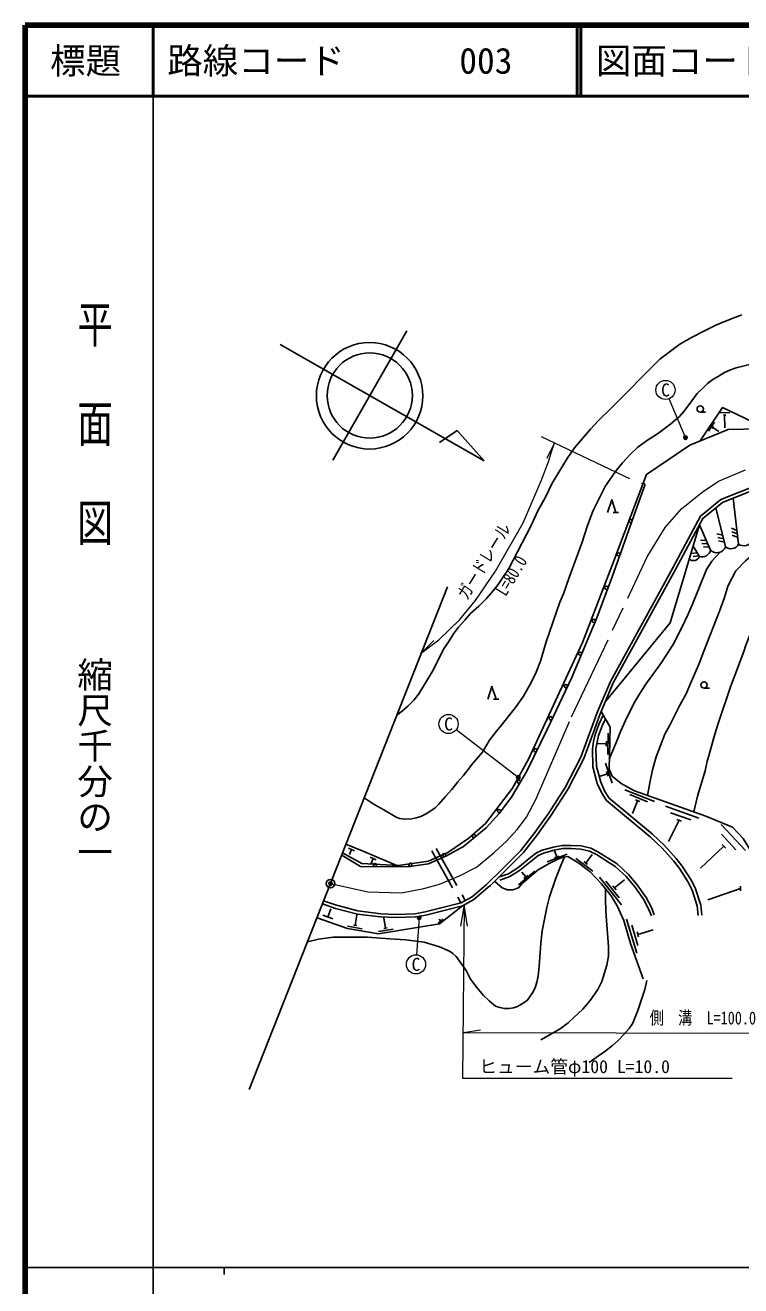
# Model space of a CAD drawing. Units: millimetres at full size, sheet at 1:1000; details may follow other scales. Extents: x 40000 to 680000, y 20000 to 380000.
# Drawn here: x 40000 to 140782, y 202409 to 380000 of the extents above; entities that cross this region are included whole.
import ezdxf
from ezdxf.enums import TextEntityAlignment as Align

# ---------------------------------------------------------------- set-up
doc = ezdxf.new("R2010")
doc.units = ezdxf.units.MM
doc.header["$LTSCALE"] = 1000
doc.header["$PDMODE"] = 32
doc.header["$PDSIZE"] = 500
doc.linetypes.add('CHAIN', pattern=[18.5, 12, -1.5, 3.5, -1.5])
doc.linetypes.add('DASHED', pattern=[7.5, 6, -1.5])
for name, color, linetype, lineweight in [('M-BGD', 7, 'Continuous', 25), ('M-BMK', 2, 'CHAIN', 13), ('M-BMK-OTRS', 5, 'Continuous', 25), ('M-BMK-SRVR', 3, 'Continuous', 25), ('M-STR-HTXT', 7, 'Continuous', 13), ('M-STR-STRC', 7, 'Continuous', 25), ('M-TTL', 2, 'Continuous', 140), ('M-TTL-BAND', 7, 'Continuous', 25), ('M-TTL-LINE', 7, 'Continuous', 50)]:
    doc.layers.add(name, color=color, linetype=linetype, lineweight=lineweight)
doc.layers.add('M-OTRS', color=6, linetype='Continuous')
doc.layers.add('M-TTL-TXT', color=7, linetype='Continuous')
doc.styles.add('@ＭＳ ゴシック', font='')
doc.styles.add('ＭＳ ゴシック', font='')
doc.styles.get('@ＭＳ ゴシック').set_extended_font_data('@MS Gothic')
doc.styles.get('ＭＳ ゴシック').set_extended_font_data('MS Gothic')

# ---------------------------------------------------------------- blocks, each defined once
blk = doc.blocks.new('open_arrow')
at = {"color": 0, "linetype": 'Continuous', "lineweight": -2}
blk.add_lwpolyline([(7.5, 1.25), (0, 0), (7.5, -1.25)], dxfattribs=at)

msp = doc.modelspace()

# ---------------------------------------------------------------- hatches: boundary and pattern name
at = {"layer": 'M-STR-STRC'}
for points in [[(133097, 322124, -0.41421), (133231, 321797, -0.41421), (132903, 321663, -1)], [(109421, 274277, -0.41421), (109699, 274059, -0.41421), (109482, 273781, -1)], [(95300, 254080, -1), (95680, 254405, -1)]]:
    msp.add_hatch(color=256, dxfattribs=at).paths.add_polyline_path(points)

# ---------------------------------------------------------------- linework, layer by layer
at = {"layer": 'M-BGD'}
for p, q in [((135071, 325483), (135821, 325483)), ((139256, 325429), (137757, 325413)), ((138685, 325063), (138335, 325059)), ((138510, 325061), (138530, 323261)), ((137075, 324074), (136241, 322827)), ((136930, 323479), (136735, 323188)), ((136832, 323334), (137705, 322750)), ((139729, 313375), (140461, 306886)), ((122806, 311364), (123559, 311364)), ((137256, 311995), (138633, 306515)), ((134959, 309615), (136540, 306064)), ((139461, 309133), (140242, 308825)), ((135113, 307444), (135951, 307386)), ((137410, 308335), (138226, 308134)), ((137532, 307850), (138348, 307650)), ((137654, 307365), (138470, 307165)), ((139517, 308636), (140298, 308328)), ((139573, 308139), (140354, 307831)), ((133825, 305592), (134663, 305653)), ((134063, 306611), (134969, 305164)), ((135316, 306987), (136154, 306929)), ((135520, 306530), (136358, 306472)), ((134090, 305169), (134928, 305229)), ((135604, 286606), (136354, 286606)), ((105938, 285063), (106691, 285063)), ((121831, 278425), (121849, 279125)), ((122040, 277269), (122119, 280268)), ((121840, 278775), (120640, 278807)), ((122689, 273204), (121742, 276050)), ((121988, 274551), (120849, 274173)), ((122098, 274219), (121878, 274883)), ((128636, 270639), (124451, 272293)), ((127656, 270607), (125145, 271600)), ((126257, 270741), (125540, 268927)), ((126550, 270625), (125964, 270857)), ((134871, 268282), (130160, 269957)), ((133727, 268052), (130901, 269057)), ((132113, 267989), (130597, 265011)), ((132443, 267872), (131783, 268106)), ((141440, 263727), (138027, 267381)), ((140100, 263843), (138052, 266036)), ((86381, 263704), (85548, 264044)), ((85964, 263874), (85669, 263152)), ((113525, 262117), (116321, 263206)), ((114858, 262829), (114531, 263668)), ((114532, 262702), (115184, 262956)), ((118936, 261954), (119839, 263152)), ((138418, 264325), (135130, 261253)), ((138657, 264069), (138179, 264581)), ((89432, 262432), (88602, 262782)), ((89017, 262607), (88714, 261888)), ((117558, 262617), (119954, 260812)), ((118657, 262165), (119216, 261743)), ((109496, 258884), (111768, 260843)), ((110514, 260000), (109927, 260682)), ((110249, 259772), (110780, 260229)), ((120884, 259994), (123973, 256061)), ((121785, 259430), (123638, 257070)), ((122995, 258472), (124410, 259584)), ((122778, 258747), (123211, 258197)), ((140741, 258378), (136162, 256778)), ((140750, 258028), (140732, 258728)), ((81931, 254606), (83348, 254112)), ((82639, 254359), (83035, 255492)), ((86477, 253187), (86729, 254665)), ((90732, 252781), (90490, 254262)), ((98164, 253516), (98874, 254069)), ((98519, 253792), (98298, 254076)), ((124710, 254057), (126137, 249265)), ((85391, 253068), (87461, 252714)), ((86235, 253228), (86718, 253145)), ((89744, 252316), (91817, 252655)), ((90491, 252742), (90974, 252821)), ((125426, 253227), (126283, 250352)), ((126186, 252254), (126386, 251583)), ((126286, 251918), (128442, 252561))]:
    msp.add_line(p, q, dxfattribs=at)
at = {"layer": 'M-BGD', "linetype": 'DASHED'}
for p, q in [((97278, 263698), (101357, 256339)), ((97891, 264038), (101970, 256679))]:
    msp.add_line(p, q, dxfattribs=at)
at = {"layer": 'M-BGD'}
for points in [[(92352, 282818), (93159, 283407), (93906, 284054), (94714, 284918), (95422, 285815), (97338, 288923), (99018, 292215), (99566, 293035), (100342, 294280), (101033, 295216), (101900, 296203), (102719, 297105), (103870, 298146), (104985, 299253), (105866, 300265), (106631, 301195), (108099, 303471), (111201, 309408), (112246, 311689), (113209, 313428), (114240, 315476), (116349, 318979), (117386, 320468), (119608, 323108), (120745, 324334), (122472, 326019), (129389, 332934), (132206, 335045), (133855, 335982), (135690, 336937), (137267, 337727), (138396, 338217), (139926, 338816), (140939, 339184)], [(87761, 271170), (89154, 270216), (90504, 269441), (92225, 268443), (92760, 268253), (93486, 268155), (94438, 268212), (95056, 268354), (95700, 268535), (96303, 268817), (96832, 269114), (97730, 269733), (98247, 270258), (99195, 271332), (100085, 272318), (100927, 273400), (101660, 274247), (102545, 275341), (102911, 275838), (104400, 277603), (104566, 277849), (104740, 278128), (105066, 278705), (105406, 279254), (106382, 280553), (106842, 281087), (109039, 283867), (110177, 285478), (111256, 287382), (111981, 288858), (112554, 290398), (113387, 293109), (115315, 298731), (115808, 299898), (116620, 302192), (118459, 307172), (119189, 309499), (120009, 311629), (121707, 315102), (123282, 317310), (124122, 318342), (125208, 319518), (126302, 320571), (127499, 321444), (129039, 322415), (130920, 323862), (132148, 324856), (132770, 325597), (133387, 326381), (134651, 328124), (135381, 328830), (136111, 329518), (136825, 330071), (137753, 330627), (138491, 331077), (139347, 331430), (140113, 331723), (142017, 332220)], [(135066, 321446), (138220, 326166), (144485, 323145)], [(84700, 263401), (87389, 261896), (92516, 261615), (96784, 262222), (99542, 263454), (102485, 265454), (104815, 267552), (108609, 272530), (110897, 276600), (114673, 284809), (118499, 293041), (122626, 303773), (125294, 310880), (127494, 316726), (133615, 320852), (139005, 323059), (145570, 323162)], [(84570, 263071), (87199, 261487), (93829, 261437), (96810, 261868), (99342, 262979), (101743, 264304), (103328, 265599), (104944, 266938), (106746, 268959), (108492, 271261), (110667, 274888), (113541, 280874), (116938, 288002), (120496, 296497), (122682, 302273), (126183, 312206), (127259, 315188)], [(120715, 283485), (122412, 287553), (130913, 303041), (135096, 310820), (137975, 313160), (143411, 315329), (148782, 314989), (169090, 312731), (178901, 307212), (181382, 303444), (189035, 286426), (193807, 275471)], [(121130, 283312), (122818, 287358), (131309, 302826), (135449, 310528), (138206, 312767), (143483, 314873), (148743, 314541), (168950, 312294), (178586, 306873), (180987, 303227), (188624, 286244), (193395, 275292)], [(122019, 311364), (122601, 313146), (123184, 311364)], [(134959, 309615), (130846, 295828), (121715, 284713)], [(122263, 276605), (123282, 279043), (123912, 280601), (124804, 282572), (125907, 284765), (126777, 286243), (127487, 287301), (128925, 289250), (129615, 290230), (130750, 291941), (131383, 292998), (132125, 294449), (132535, 295238), (133307, 296921), (133990, 298425), (135932, 303317), (136710, 304514), (137860, 305754)], [(127658, 271484), (127973, 273266), (128359, 275086), (128887, 276924), (130089, 280111), (130798, 281409), (132185, 284217), (133103, 285782), (133571, 286912), (134944, 290073), (135587, 291796), (137780, 297443), (138510, 299369), (138944, 300986), (140098, 303118), (141437, 304547), (142448, 305407), (143292, 306085), (144099, 306719), (144532, 307130)], [(134183, 269164), (134695, 271407), (135747, 274951), (136057, 276300), (136298, 277055), (136937, 279457), (137326, 280719), (137662, 281757), (139356, 286813), (139856, 288130), (141234, 291768), (141492, 292651), (142371, 294901), (143217, 296860), (143802, 297851), (145359, 300029), (146557, 301470), (147869, 302814), (149043, 304049), (150296, 305149), (151827, 306562)], [(105151, 285063), (105734, 286845), (106316, 285063)], [(121413, 282816), (120792, 281480), (120274, 280091), (120053, 279107), (119886, 278079), (119957, 275499), (120578, 273191), (121200, 271827), (121878, 270756), (128033, 265667), (129702, 264070), (131314, 262289), (132137, 261219), (133387, 259254), (133950, 258140), (134645, 255915), (134778, 254581)], [(121130, 283312), (122381, 281119), (122226, 275189), (122661, 274217), (123925, 273150), (125800, 272144), (135877, 268561), (139605, 267010), (141097, 265413), (142319, 263432), (143382, 260746), (143440, 258447)], [(121717, 282283), (121253, 281287), (120754, 279948), (120544, 279012), (120387, 278045), (120455, 275572), (121050, 273361), (121640, 272066), (122258, 271091), (128365, 266041), (130061, 264419), (131698, 262610), (132547, 261507), (133822, 259501), (134415, 258328), (135137, 256015), (135276, 254631)], [(85179, 264617), (87691, 263589), (92353, 261624)], [(106107, 259403), (107159, 258469), (107948, 258212), (108680, 258212), (109493, 258485), (109981, 259065), (112225, 261000), (113796, 261918), (114837, 262434), (115769, 262797), (116426, 262909), (117967, 261933), (119571, 260724), (121172, 259044), (122508, 257343), (123380, 255949), (124295, 253874), (125260, 250634), (127050, 245670)], [(106679, 259958), (108068, 260454), (109365, 261283), (111228, 262776), (112030, 263396), (112832, 263778), (114411, 264221), (115634, 264448), (116907, 264448), (118298, 264368), (119646, 264061), (120665, 263566), (123384, 261849), (124963, 260368), (126205, 258887), (127461, 257134), (128214, 255703), (128606, 254683)], [(106831, 259534), (108267, 260048), (109627, 260917), (111507, 262422), (112267, 263011), (112991, 263355), (114513, 263783), (115676, 263998), (116894, 263998), (118234, 263921), (119496, 263634), (120446, 263172), (123108, 261491), (124635, 260058), (125849, 258611), (127077, 256897), (127803, 255517), (128186, 254521)], [(79751, 250845), (81313, 251230), (83368, 251509), (88209, 251509), (91361, 251309), (93621, 251164), (96166, 250810), (98333, 250142), (99741, 249574), (100229, 249234), (100703, 248800), (102111, 246833), (102715, 245626), (103614, 244418), (104553, 243305), (105337, 242537), (106232, 241800), (106845, 241605), (107510, 241497), (108143, 241497), (108772, 241571), (109355, 241773), (110026, 242161), (110674, 242590), (111047, 243054), (111458, 243691), (111826, 244395), (112055, 245178), (112251, 246051), (112382, 247433), (112516, 249363), (112608, 250657), (112795, 252425), (113465, 255709), (113842, 257184), (114696, 259673), (115038, 260559), (115455, 261616), (115972, 262832)], [(81884, 256202), (83693, 255583), (86782, 254782), (90045, 254370), (92222, 254286), (94975, 254380), (96445, 254644), (101578, 255947), (103188, 256840), (105204, 258563)], [(82030, 256627), (83823, 256014), (86867, 255225), (90082, 254819), (92223, 254736), (94927, 254829), (96350, 255084), (101410, 256369), (102931, 257211), (104911, 258905)], [(121737, 258325), (121719, 256945), (121754, 255189), (121895, 253276), (122049, 251411), (122140, 250152), (122133, 248833), (121930, 247580), (121226, 245261), (120642, 244140), (119591, 242619), (118532, 241385), (117271, 240186), (116485, 239477), (115351, 238623), (112635, 237075)], [(81098, 254262), (85392, 252763), (89769, 252016), (98328, 253415), (101578, 255947)], [(127560, 245419), (127292, 244164), (126230, 241060), (125786, 239919), (125557, 239402), (125070, 238655), (124316, 237802), (123509, 236943), (122723, 236257), (121638, 235435), (120762, 234815), (119764, 234116), (119414, 233888)]]:
    msp.add_lwpolyline(points, dxfattribs=at)
at = {"layer": 'M-BGD', "linetype": 'DASHED'}
for points in [[(104911, 258905), (105207, 259157), (106996, 260892), (109826, 263742), (111774, 266248), (113719, 268944), (116068, 272630), (118248, 276898), (120324, 282548), (120715, 283485)], [(105204, 258563), (105510, 258824), (107312, 260571), (110165, 263444), (112134, 265978), (114091, 268691), (116459, 272407), (118661, 276717), (120743, 282384), (121130, 283312)]]:
    msp.add_lwpolyline(points, dxfattribs=at)
at = {"layer": 'M-BGD'}
for centre, radius in [((135071, 325933), 450), ((125225, 310167), 225), ((123563, 305451), 225), ((121864, 300749), 225), ((120077, 296079), 225), ((118146, 291467), 225), ((116155, 286882), 225), ((135604, 287056), 450), ((114004, 282368), 225), ((111844, 277859), 225), ((109531, 273432), 225), ((106724, 269303), 225), ((103196, 265782), 225), ((99015, 263081), 225), ((89254, 261697), 225), ((94250, 261725), 225)]:
    msp.add_circle(centre, radius, dxfattribs=at)
for centre, radius, start, end in [((127048, 315264), 225, 340.1414, 160.1414), ((141200, 308023), 1356, 236.94852, 332.41743), ((135350, 306319), 1216, 251.73202, 347.92728), ((137444, 306950), 1266, 224.403, 339.91705), ((139396, 307441), 1200, 230.48753, 332.47678), ((134114, 305479), 911, 229.21075, 339.72698)]:
    msp.add_arc(centre, radius, start, end, dxfattribs=at)
at = {"layer": 'M-BMK'}
msp.add_lwpolyline([(82992, 259068), (88247, 257916), (93008, 257785), (96155, 258357), (98352, 258989), (101168, 260178), (103537, 261387), (106054, 263433), (107771, 265056), (109297, 266695), (110582, 268431), (111900, 270915), (116961, 282569), (127600, 305090), (130133, 309217), (132412, 311849), (135323, 314230), (137642, 315766), (141464, 317383)], dxfattribs=at)
at = {"layer": 'M-BMK-OTRS'}
msp.add_line((71556, 230052), (99474, 300888), dxfattribs=at)
at = {"layer": 'M-BMK-SRVR'}
for p, q in [((93725, 336952), (83322, 318709)), ((75928, 335013), (104620, 318652)), ((100848, 322882), (98350, 321219)), ((104620, 318652), (100848, 322882))]:
    msp.add_line(p, q, dxfattribs=at)
for centre, radius in [((88503, 327794), 7500), ((88524, 327831), 6000), ((82992, 259068), 600)]:
    msp.add_circle(centre, radius, dxfattribs=at)
at = {"layer": 'M-OTRS'}
msp.add_point((82992, 259068), dxfattribs=at)
at = {"layer": 'M-STR-HTXT'}
for p, q in [((133000, 321894), (130701, 327373)), ((112677, 322060), (125125, 316127)), ((114554, 321165), (113453, 318971)), ((95812, 291598), (97557, 293326)), ((109451, 274029), (100693, 280733)), ((95490, 254242), (95129, 249035)), ((101711, 238114), (104143, 238450)), ((101711, 238114), (169168, 237960))]:
    msp.add_line(p, q, dxfattribs=at)
for points in [[(95812, 291598), (98262, 293425), (101226, 296285), (103402, 298938), (106227, 303077), (110125, 309879), (112668, 315823), (113733, 318636), (114077, 319752), (114554, 321165)], [(101825, 256084), (101576, 231665), (139564, 231665)]]:
    msp.add_lwpolyline(points, dxfattribs=at)
for centre in [(130179, 328617), (99621, 281553), (95035, 247689)]:
    msp.add_circle(centre, 1350, dxfattribs=at)
at = {"layer": 'M-STR-STRC'}
for centre in [(133000, 321894), (109451, 274029), (95490, 254242)]:
    msp.add_circle(centre, 250, dxfattribs=at)
at = {"layer": 'M-TTL'}
for p, q in [((40000, 380000), (40000, 20000)), ((680000, 380000), (40000, 380000))]:
    msp.add_line(p, q, dxfattribs=at)
at = {"layer": 'M-TTL-BAND'}
for p, q in [((58000, 370000), (58000, 20000)), ((40000, 205000), (579000, 205000)), ((68000, 205000), (68000, 204000))]:
    msp.add_line(p, q, dxfattribs=at)
at = {"layer": 'M-TTL-LINE'}
for p, q in [((58000, 380000), (58000, 370000)), ((117750, 380000), (117750, 370000)), ((118250, 380000), (118250, 370000)), ((40000, 370000), (680000, 370000))]:
    msp.add_line(p, q, dxfattribs=at)

# ---------------------------------------------------------------- block references
at = {"layer": 'M-STR-HTXT', "xscale": 400, "yscale": 400, "rotation": 269.4}
msp.add_blockref('open_arrow', (101825, 256084), dxfattribs=at)

# ---------------------------------------------------------------- texts
at = {"layer": 'M-STR-HTXT', "style": 'ＭＳ ゴシック'}
for p in [(130179, 328617), (99621, 281553), (95035, 247689)]:
    msp.add_text('C', height=1833, dxfattribs=at).set_placement(p, align=Align.MIDDLE_CENTER)
at = {"layer": 'M-STR-HTXT', "style": 'ＭＳ ゴシック', "width": 0.8}
for s, rotation, p in [('ガードレール', 58.558, (105840, 303742)), ('L=80.0', 58.558, (109698, 301696)), ('側\u3000溝\u3000L=100.0', 359.87, (135441, 238686))]:
    msp.add_text(s, height=1833, rotation=rotation, dxfattribs=at).set_placement(p, align=Align.BOTTOM_CENTER)
at = {"layer": 'M-STR-HTXT', "style": 'ＭＳ ゴシック'}
msp.add_text('ヒューム管φ100 L=10.0', height=1833, dxfattribs=at).set_placement((103941, 231818), align=Align.BOTTOM_LEFT)
at = {"layer": 'M-TTL-BAND', "style": '@ＭＳ ゴシック', "width": 1.4}
msp.add_text('平  面  図', height=3666, rotation=270, dxfattribs=at).set_placement((49777, 306475), align=Align.MIDDLE_RIGHT)
at = {"layer": 'M-TTL-BAND', "style": '@ＭＳ ゴシック'}
msp.add_text('縮尺千分の一', height=3666, rotation=270, dxfattribs=at).set_placement((49777, 261030), align=Align.MIDDLE_RIGHT)
at = {"layer": 'M-TTL-TXT', "style": 'ＭＳ ゴシック'}
msp.add_text('標題', height=3666, dxfattribs=at).set_placement((48500, 375000), align=Align.MIDDLE_CENTER)
for s, p in [('路線コード', (60000, 375000)), ('003', (101142, 375000)), ('図面コード', (120380, 375000))]:
    msp.add_text(s, height=3666, dxfattribs=at).set_placement(p, align=Align.MIDDLE_LEFT)

doc.saveas('drawing.dxf')
